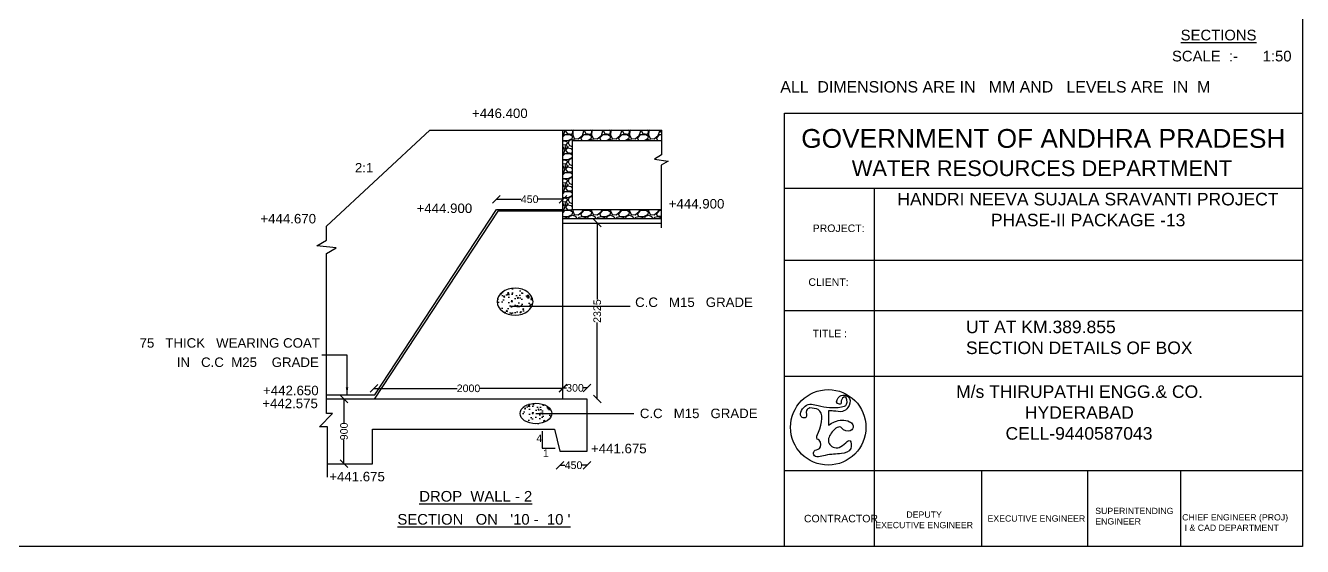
# Model space of a CAD drawing. Header units: millimetres. Extents: x 7618 to 13424, y 6237 to 10024.
# Drawn here: x 10058 to 13424, y 6237 to 7610 of the extents above; entities that cross this region are included whole.
import ezdxf

# ---------------------------------------------------------------- set-up
doc = ezdxf.new("R2010")
doc.units = ezdxf.units.MM
doc.header["$MEASUREMENT"] = 0
for name, color, linetype in [('DIMENSION', 2, 'Continuous'), ('DRAWING', 7, 'Continuous'), ('TEXT', 7, 'Continuous')]:
    doc.layers.add(name, color=color, linetype=linetype)
doc.styles.get("Standard").update_dxf_attribs({"font": 'arial.ttf', "height": 20})
doc.dimstyles.get("Standard").update_dxf_attribs({"dimtxt": 20, "dimasz": 20, "dimexe": 0.18, "dimexo": 0.0625, "dimgap": 0.09, "dimtad": 0, "dimdec": 0, "dimzin": 0, "dimdsep": 46, "dimtxsty": 'Standard', "dimblk": 'OBLIQUE', "dimcen": 0.09, "dimse1": 1, "dimse2": 1, "dimadec": 0, "dimazin": 0, "dimtfac": 1, "dimtdec": 0, "dimtofl": 0, "dimtmove": 0, "dimatfit": 3, "dimfxl": 1, "dimtolj": 1, "dimtzin": 0, "dimarcsym": 0})

# ---------------------------------------------------------------- blocks, each defined once
blk = doc.blocks.new('_Oblique')
at = {"color": 0, "linetype": 'ByBlock', "lineweight": -2}
blk.add_line((-0.5, -0.5), (0.5, 0.5), dxfattribs=at)
blk = doc.blocks.new('*D49')
at = {"layer": 'Defpoints', "color": 0}
for p in [(11474.5, 7151.9), (11299.2, 7125.1), (11474.5, 7125.1)]:
    blk.add_point(p, dxfattribs=at)
at = {"layer": 'DIMENSION', "color": 0, "lineweight": -2}
for p, q in [((11299.2, 7151.9), (11364.3, 7151.9)), ((11474.5, 7151.9), (11409.4, 7151.9))]:
    blk.add_line(p, q, dxfattribs=at)
at = {"layer": 'DIMENSION', "color": 0, "lineweight": -2, "xscale": 20, "yscale": 20, "zscale": 20, "rotation": 180}
blk.add_blockref('_Oblique', (11299.2, 7151.9), dxfattribs=at)
at = {"layer": 'DIMENSION', "color": 0, "lineweight": -2, "xscale": 20, "yscale": 20, "zscale": 20}
blk.add_blockref('_Oblique', (11474.5, 7151.9), dxfattribs=at)
at = {"layer": 'DIMENSION', "color": 0, "insert": (11386.9, 7151.9), "char_height": 20, "attachment_point": 5}
blk.add_mtext('\\A1;450', dxfattribs=at)
blk = doc.blocks.new('*D50')
at = {"layer": 'Defpoints', "color": 0}
for p in [(11474.5, 6653.7), (10976.7, 6625.5), (11474.5, 6625.5)]:
    blk.add_point(p, dxfattribs=at)
at = {"layer": 'DIMENSION', "color": 0, "lineweight": -2}
for p, q in [((10976.7, 6653.7), (11195.5, 6653.7)), ((11474.5, 6653.7), (11255.7, 6653.7))]:
    blk.add_line(p, q, dxfattribs=at)
at = {"layer": 'DIMENSION', "color": 0, "lineweight": -2, "xscale": 20, "yscale": 20, "zscale": 20, "rotation": 180}
blk.add_blockref('_Oblique', (10976.7, 6653.7), dxfattribs=at)
at = {"layer": 'DIMENSION', "color": 0, "lineweight": -2, "xscale": 20, "yscale": 20, "zscale": 20}
blk.add_blockref('_Oblique', (11474.5, 6653.7), dxfattribs=at)
at = {"layer": 'DIMENSION', "color": 0, "insert": (11225.6, 6653.7), "char_height": 20, "attachment_point": 5}
blk.add_mtext('\\A1;2000', dxfattribs=at)
blk = doc.blocks.new('*D51')
at = {"layer": 'Defpoints', "color": 0}
for p in [(11538.2, 6655), (11474.5, 6625.5), (11538.2, 6625.5)]:
    blk.add_point(p, dxfattribs=at)
at = {"layer": 'DIMENSION', "color": 0, "lineweight": -2}
for p, q in [((11474.5, 6655), (11484.2, 6655)), ((11538.2, 6655), (11528.5, 6655))]:
    blk.add_line(p, q, dxfattribs=at)
at = {"layer": 'DIMENSION', "color": 0, "lineweight": -2, "xscale": 20, "yscale": 20, "zscale": 20, "rotation": 180}
blk.add_blockref('_Oblique', (11474.5, 6655), dxfattribs=at)
at = {"layer": 'DIMENSION', "color": 0, "lineweight": -2, "xscale": 20, "yscale": 20, "zscale": 20}
blk.add_blockref('_Oblique', (11538.2, 6655), dxfattribs=at)
at = {"layer": 'DIMENSION', "color": 0, "insert": (11506.4, 6655), "char_height": 20, "attachment_point": 5}
blk.add_mtext('\\A1;300', dxfattribs=at)
blk = doc.blocks.new('*D52')
at = {"layer": 'Defpoints', "color": 0}
for p in [(11527.2, 7089.2), (11527.2, 6625.5), (11565, 6625.5)]:
    blk.add_point(p, dxfattribs=at)
at = {"layer": 'DIMENSION', "color": 0, "lineweight": -2}
for p, q in [((11565, 7089.2), (11565, 6887.5)), ((11565, 6625.5), (11565, 6827.1))]:
    blk.add_line(p, q, dxfattribs=at)
at = {"layer": 'DIMENSION', "color": 0, "lineweight": -2, "xscale": 20, "yscale": 20, "zscale": 20}
for p, rotation in [((11565, 7089.2), 90), ((11565, 6625.5), 270)]:
    blk.add_blockref('_Oblique', p, dxfattribs=dict(at, rotation=rotation))
at = {"layer": 'DIMENSION', "color": 0, "insert": (11565, 6857.3), "char_height": 20, "attachment_point": 5, "rotation": 90}
blk.add_mtext('\\A1;2325', dxfattribs=at)
blk = doc.blocks.new('*D53')
at = {"layer": 'Defpoints', "color": 0}
for p in [(11466.8, 6487.9), (11538.2, 6487.9), (11538.2, 6451.2)]:
    blk.add_point(p, dxfattribs=at)
at = {"layer": 'DIMENSION', "color": 0, "lineweight": -2}
for p, q in [((11466.8, 6451.2), (11479.9, 6451.2)), ((11538.2, 6451.2), (11525.1, 6451.2))]:
    blk.add_line(p, q, dxfattribs=at)
at = {"layer": 'DIMENSION', "color": 0, "lineweight": -2, "xscale": 20, "yscale": 20, "zscale": 20, "rotation": 180}
blk.add_blockref('_Oblique', (11466.8, 6451.2), dxfattribs=at)
at = {"layer": 'DIMENSION', "color": 0, "lineweight": -2, "xscale": 20, "yscale": 20, "zscale": 20}
blk.add_blockref('_Oblique', (11538.2, 6451.2), dxfattribs=at)
at = {"layer": 'DIMENSION', "color": 0, "insert": (11502.5, 6451.2), "char_height": 20, "attachment_point": 5}
blk.add_mtext('\\A1;450', dxfattribs=at)
blk = doc.blocks.new('*D54')
at = {"layer": 'Defpoints', "color": 0}
for p in [(10897.3, 6625.5), (10897.3, 6455.3), (10897.3, 6455.3)]:
    blk.add_point(p, dxfattribs=at)
at = {"layer": 'DIMENSION', "color": 0, "lineweight": -2}
for p, q in [((10897.3, 6625.5), (10897.3, 6562.6)), ((10897.3, 6455.3), (10897.3, 6518.3))]:
    blk.add_line(p, q, dxfattribs=at)
at = {"layer": 'DIMENSION', "color": 0, "lineweight": -2, "xscale": 20, "yscale": 20, "zscale": 20}
for p, rotation in [((10897.3, 6625.5), 90), ((10897.3, 6455.3), 270)]:
    blk.add_blockref('_Oblique', p, dxfattribs=dict(at, rotation=rotation))
at = {"layer": 'DIMENSION', "color": 0, "insert": (10897.3, 6540.4), "char_height": 20, "attachment_point": 5, "rotation": 90}
blk.add_mtext('\\A1;900', dxfattribs=at)

msp = doc.modelspace()

# ---------------------------------------------------------------- hatches: boundary and pattern name
at = {"layer": 'DIMENSION'}
h = msp.add_hatch(dxfattribs=at)
h.set_pattern_fill('GRAVEL', color=0, scale=50, style=0)
h.set_pattern_definition([(228.0128, (36, 50), (-399.9999116, -450.0000671), [6.7268, -665.9544]), (184.9697, (31.5, 45), (600.00005258, 49.99956535), [11.5434, -1142.79625]), (132.5104, (20, 44), (499.9995359, -550.0004337), [8.1394, -805.8016]), (267.2737, (0.5, 31.5), (49.9998009, 1000.00001475), [10.5119, -1040.6779]), (292.8337, (0, 21), (-250.00049527, 599.9998206), [10.30775, -1020.46865]), (357.2737, (4, 11.5), (-1000.00001475, 49.9998009), [10.5119, -1040.6779]), (37.6942, (14.5, 11), (-650.00036728, -499.99952026), [13.90145, -1376.24245]), (72.2553, (25.5, 19.5), (350.00053814, 1099.99981156), [13.1244, -1299.31605]), (121.4296, (29.5, 32), (-400.0004117, 649.99975182), [10.5475, -1044.20365]), (175.2364, (24, 41), (550.0000473, -49.9995766), [12.0416, -590.03815]), (222.3974, (12, 42), (-600.00036755, -549.9996041), [15.5724, -1541.66875]), (138.8141, (50, 31), (-350.0001473, 299.9998657), [5.31505, -526.1922]), (171.4692, (46, 34.5), (649.99991424, -100.0003955), [10.11185, -1001.07555]), (225, (36, 36), (-6e-15, -50.00002), [7.07105, -63.6396]), (203.1986, (32.5, 42), (249.9999865, 100.0000663), [3.8079, -376.98075]), (291.8014, (29, 40.5), (-49.9999955, 150.0000137), [5.38515, -263.8731]), (30.9638, (31, 35.5), (149.999901, 100.000124), [8.74645, -282.80115]), (161.5651, (38.5, 40), (100.000022, -49.99992), [6.32455, -151.78935]), (16.3895, (0, 40.5), (500.0001099, 149.9996355), [8.86, -877.14225]), (70.3462, (8.5, 43), (-199.9997624, -550.0001068), [7.43305, -735.8704]), (293.1986, (38.5, 50), (-100.0000663, 249.9999865), [7.61575, -373.1729]), (343.6105, (41.5, 43), (-500.0001099, 149.9996355), [8.86, -877.14225]), (339.444, (0, 9.5), (-250.0000922, 99.9997998), [8.544, -418.6562]), (294.7751, (8, 6.5), (-249.9996095, 550.0001711), [7.1589, -708.73215]), (66.8014, (39, 0), (100.0000663, 249.9999865), [7.61575, -373.1729]), (17.354, (42, 7), (-650.00010095, -199.9997251), [8.38155, -829.7712]), (69.444, (14.5, 0), (-99.9997998, -250.0000922), [4.272, -422.9282]), (101.3099, (36, 0), (-49.9998816, 200.0000376), [2.5495, -252.40145]), (165.9638, (35.5, 2.5), (150.000027, -49.999903), [10.30775, -195.8475]), (186.009, (25.5, 5), (499.99998755, 49.99996587), [9.5525, -945.69615]), (303.6901, (31, 31), (-50.000067, 99.999978), [7.2111, -173.06645]), (353.1572, (35, 25), (849.99996827, -100.0003999), [12.5897, -1246.37815]), (60.9454, (47.5, 23.5), (-200.0000014, -350.0000192), [5.1478, -509.6337]), (90, (50, 28), (-50, 50), [3, -47]), (120.2564, (24.5, 6.5), (199.9997443, -350.0001228), [6.9462, -687.676]), (48.0128, (21, 12.5), (399.9999116, 450.0000671), [13.4536, -659.2276]), (0, (30, 22.5), (50, 50), [13, -37]), (325.3048, (43, 22.5), (-499.99971295, 350.0004305), [7.9057, -782.6637]), (254.0546, (49.5, 18), (-49.9999945, -200.0000063), [7.2801, -356.7254]), (207.646, (47.5, 11), (-949.99979036, -500.00038566), [11.85325, -1173.4737]), (175.4261, (37, 5.5), (-650.00002792, 49.99974006), [12.53995, -1241.4537])])
h.paths.add_polyline_path([(11734.5, 7334.3), (11474.5, 7334.3), (11474.5, 7125.1), (11474.5, 7100.5), (11733.7, 7100.5), (11733.7, 7124.6), (11499.1, 7124.6), (11499.1, 7306.3), (11734.5, 7306.3)])
at = {"layer": 'DRAWING'}
h = msp.add_hatch(dxfattribs=at)
h.set_pattern_fill('AR-CONC', color=0, scale=5, style=0)
h.set_pattern_definition([(50, (3162.368, -2641.738), (35.86301, -3.13761), [3.75, -41.25]), (355, (3162.368, -2641.74), (-6.93757, 37.60961), [3, -33]), (100.4514, (3165.356, -2642), (28.92547, 34.47198), [3.18701, -35.05711]), (46.1842, (3162.37, -2631.74), (53.36205, -8.27595), [5.625, -61.875]), (96.6356, (3166.815, -2632.43), (46.73314, 48.7059), [4.78051, -52.58565]), (351.1842, (3162.37, -2631.74), (46.7331, 48.70593), [4.5, -49.5]), (21, (3167.368, -2634.238), (29.84535, -20.130945), [3.75, -41.25]), (326, (3167.368, -2634.24), (12.16577, 36.2575), [3, -33]), (71.4514, (3169.855, -2635.916), (42.01113, 16.126525), [3.18701, -35.05711]), (37.5, (3162.368, -2641.738), (0.607993, 16.644693), [0, -32.6, 0, -33.5, 0, -33.125]), (7.5, (3162.368, -2641.738), (13.153477, 19.720586), [0, -19.1, 0, -31.85, 0, -12.625]), (327.5, (3151.218, -2641.738), (26.691122, -1.127744), [0, -12.5, 0, -39, 0, -51.75]), (317.5, (3146.218, -2641.738), (29.15931, 5.00525), [0, -16.25, 0, -25.9, 0, -36.75])])
edge = h.paths.add_edge_path()
edge.add_ellipse((11348.3, 6882.1), major_axis=(47.4, 0), ratio=0.748288, start_angle=0, end_angle=360, ccw=False)
h = msp.add_hatch(dxfattribs=at)
h.set_pattern_fill('AR-CONC', color=0, scale=5, style=0)
h.set_pattern_definition([(50, (3217.21, -2936.24), (35.86301, -3.13761), [3.75, -41.25]), (355, (3217.21, -2936.24), (-6.93757, 37.60961), [3, -33]), (100.4514, (3220.2, -2936.5), (28.92547, 34.47198), [3.18701, -35.05711]), (46.1842, (3217.21, -2926.24), (53.36205, -8.27595), [5.625, -61.875]), (96.6356, (3221.66, -2926.93), (46.73314, 48.7059), [4.78051, -52.58565]), (351.1842, (3217.21, -2926.24), (46.7331, 48.70593), [4.5, -49.5]), (21, (3222.21, -2928.74), (29.84535, -20.130945), [3.75, -41.25]), (326, (3222.21, -2928.74), (12.16577, 36.2575), [3, -33]), (71.4514, (3224.7, -2930.417), (42.01113, 16.126525), [3.18701, -35.05711]), (37.5, (3217.211, -2936.24), (0.607993, 16.644693), [0, -32.6, 0, -33.5, 0, -33.125]), (7.5, (3217.211, -2936.24), (13.153477, 19.720586), [0, -19.1, 0, -31.85, 0, -12.625]), (327.5, (3206.061, -2936.24), (26.691122, -1.127744), [0, -12.5, 0, -39, 0, -51.75]), (317.5, (3201.061, -2936.24), (29.15931, 5.00525), [0, -16.25, 0, -25.9, 0, -36.75])])
edge = h.paths.add_edge_path()
edge.add_ellipse((11403.2, 6587.6), major_axis=(41.8, 0), ratio=0.647378, start_angle=0, end_angle=360)

# ---------------------------------------------------------------- linework, layer by layer
at = {"layer": 'DIMENSION', "color": 0}
msp.add_lwpolyline([(13424.4, 6237.3), (7618, 6237.3), (7618, 10024.2), (13424.4, 10024.2)], close=True, dxfattribs=at)
msp.add_lwpolyline([(11419.7, 6541.1), (11419.7, 6496.6), (11454.4, 6496.6)], dxfattribs=at)
at = {"layer": 'DRAWING', "color": 0}
for points in [[(10854.2, 6419.8), (10854.2, 6552.8), (10832.9, 6552.8), (10867.4, 6587.9), (10851.1, 6587.9), (10851.1, 7008.8), (10876.7, 7024.3), (10825.4, 7028.9), (10851.5, 7043.9), (10851.5, 7081.1), (11123.2, 7334.3), (11734.5, 7334.3), (11734.5, 7269.4), (11716.1, 7258), (11752.4, 7252.5), (11733.7, 7242.2), (11733.7, 7076.3)], [(10851.1, 6636.8), (10978.5, 6636.8), (11299.2, 7125.1), (11474.5, 7125.1), (11474.5, 7334.3)], [(11734.5, 7306.3), (11499.1, 7306.3), (11499.1, 7124.6), (11733.7, 7124.6)], [(11474.5, 7120.6), (11303.1, 7120.6), (10976.7, 6625.5)], [(11474.5, 7089.2), (11474.5, 7125.1)], [(10854.2, 6455.3), (10972.6, 6455.3), (10972.6, 6546.6), (11452.4, 6546.6), (11466.8, 6487.9), (11538.2, 6487.9), (11538.2, 6625.5), (11474.5, 6625.5), (11474.5, 7089.2), (11733.7, 7089.2)], [(11733.7, 7100.5), (11474.5, 7100.5)], [(11474.5, 6625.5), (10851.1, 6625.5)]]:
    msp.add_lwpolyline(points, dxfattribs=at)
at = {"layer": 'DRAWING', "color": 0, "extrusion": (0, 0, -1)}
msp.add_ellipse((11348.3, 6882.1), major_axis=(47.4, 0), ratio=0.748288, start_param=-3.141592653589793, end_param=3.141592653589793, dxfattribs=at)
at = {"layer": 'DRAWING', "color": 0}
msp.add_ellipse((11403.2, 6587.6), major_axis=(41.8, 0), ratio=0.647378, dxfattribs=at)
at = {"layer": 'TEXT', "color": 0}
msp.add_lwpolyline([(12058.4, 7379.2), (13424.4, 7379.2), (13424.4, 6237.3), (12058.4, 6237.3)], close=True, dxfattribs=at)
for points in [[(12058.4, 7180.9), (13424.4, 7180.9)], [(12294.9, 7180.9), (12294.9, 6237.3)], [(12058.4, 6991.6), (13424.4, 6991.6)], [(12058.4, 6859.3), (13424.4, 6859.3)], [(12058.4, 6686.3), (13424.4, 6686.3)], [(12175.1, 6594.3), (12175.1, 6557.1)], [(12058.4, 6437.4), (13424.4, 6437.4)], [(12577.8, 6437.4), (12577.8, 6237.3)], [(12858.7, 6237.3), (12858.7, 6437.4)], [(13103, 6437.4), (13103, 6237.3)]]:
    msp.add_lwpolyline(points, dxfattribs=at)
msp.add_circle((12174.1, 6551.1), 99.4, dxfattribs=at)
for points in [[(12125.1, 6602.2), (12116.8, 6595.7), (12115.2, 6576.8), (12105.1, 6577.3), (12112.9, 6606.9), (12147.1, 6608.2), (12208.7, 6604.8), (12222.4, 6611.8), (12217.8, 6631), (12208.4, 6620.9), (12207.4, 6613.4), (12198.6, 6613.9), (12205, 6633.1), (12219.4, 6635.5), (12230, 6627.2), (12225.8, 6603), (12211.6, 6593.1), (12187.7, 6594), (12175.1, 6594.3)], [(12175.1, 6557.1), (12190.7, 6565.8), (12230.2, 6565.8), (12238.7, 6558), (12236.6, 6544.5), (12214.6, 6544.5), (12207, 6551.1), (12182, 6535.9), (12176.2, 6508.8), (12203.1, 6498.3), (12231.6, 6515.9), (12233.2, 6495.1), (12209.1, 6482.2), (12165.9, 6477.2), (12136.3, 6478.8), (12136.8, 6488.7), (12150.8, 6495.1), (12150.1, 6517.1), (12145.3, 6520.1), (12148, 6538), (12147.6, 6598), (12125.1, 6602.2)]]:
    msp.add_spline(points, degree=3, dxfattribs=at)

# ---------------------------------------------------------------- texts
at = {"layer": 'DIMENSION', "color": 0}
for s, p in [('4', (11404.6, 6512.1)), ('1', (11421.7, 6472.9))]:
    msp.add_text(s, height=20, dxfattribs=at).set_placement(p)
at = {"layer": 'TEXT', "color": 0}
for s, height, p in [('%%USECTIONS', 28, (13103.3, 7570.5)), ('SCALE  :-      1:50', 28, (13080.4, 7515.1)), ('ALL  DIMENSIONS ARE IN   MM AND   LEVELS ARE  IN  M', 30, (12047.7, 7433.2)), ('+446.400', 25, (11235, 7365.9)), ('2:1', 25, (10926, 7222.5)), ('+444.900', 25, (11088.7, 7115.7)), ('+444.900', 25, (11753.6, 7127.6)), ('+444.670', 25, (10677, 7088.3)), ('C.C   M15   GRADE', 25, (11664.9, 6868.1)), ('75   THICK   WEARING COAT', 25, (10358.3, 6760.9)), ('IN   C.C  M25    GRADE', 25, (10456.4, 6710.1)), ('+442.650', 25, (10683.9, 6635.6)), ('+442.575', 25, (10681.8, 6601.5)), ('C.C   M15   GRADE', 25, (11677.3, 6575.3)), ('+441.675', 25, (11548.6, 6482.7)), ('+441.675', 25, (10858.4, 6408.8)), ('%%UDROP  WALL - 2', 28, (11095.8, 6355.4)), ("%%USECTION   ON   '10 -  10 '", 28, (11038.1, 6294.7))]:
    msp.add_text(s, height=height, dxfattribs=at).set_placement(p)
at = {"layer": 'TEXT', "color": 0, "attachment_point": 1}
for s, insert, char_height, width in [('\\pi26.729;{\\H1.5x;GOVERNMENT OF ANDHRA PRADESH}  \\P\\pi159.88;{\\H1.25x;WATER RESOURCES DEPARTMENT }', (12076.2, 7337), 33.028, 1320.877), ('\\pi2.3093;HANDRI NEEVA SUJALA SRAVANTI PROJECT \\P\\pi248.93;PHASE-II PACKAGE -13', (12354, 7168.8), 33.028, 1005.041), ('PROJECT:', (12133, 7085.4), 19.82, 203.296), ('CLIENT:', (12121.8, 6943.6), 19.82, 203.296), ('TITLE :', (12132.9, 6808.2), 19.82, 203.296), ('UT AT KM.389.855\\PSECTION DETAILS OF BOX ', (12537.2, 6832.2), 33.028, 807.547), ('\\pi3.7174;M/s THIRUPATHI ENGG.& CO. \\P\\pi185.06;HYDERABAD   \\P\\pi134.06;CELL-9440587043', (12507.5, 6661.7), 33.028, 651.125), ('SUPERINTENDING \\PENGINEER ', (12878, 6339.1), 16.514, 205.093), ('CONTRACTOR ', (12110, 6320.6), 19.817, 203.296), ('\\pi147.35;DEPUTY \\P\\pi65.381;EXECUTIVE ENGINEER ', (12232.7, 6329.4), 16.514, 386.313), ('EXECUTIVE ENGINEER', (12594, 6319.2), 16.514, 257.542), ('CHIEF ENGINEER (PROJ)\\P I & CAD DEPARTMENT ', (13107.2, 6322.3), 16.514, 278.754)]:
    msp.add_mtext(s, dxfattribs=dict(at, insert=insert, char_height=char_height, width=width))

# ---------------------------------------------------------------- dimensions: what is measured, and where the dimension line sits
at = {"layer": 'DIMENSION', "color": 0}
for base, p1, p2, text, picture, middle in [((11474.5, 7151.9), (11299.2, 7125.1), (11474.5, 7125.1), '450', '*D49', (11386.9, 7151.9)), ((11474.5, 6653.7), (10976.7, 6625.5), (11474.5, 6625.5), '2000', '*D50', (11225.6, 6653.7)), ((11538.2, 6655), (11474.5, 6625.5), (11538.2, 6625.5), '300', '*D51', (11506.4, 6655)), ((11538.2, 6451.2), (11466.8, 6487.9), (11538.2, 6487.9), '450', '*D53', (11502.5, 6451.2))]:
    dim = msp.add_linear_dim(base=base, p1=p1, p2=p2, text=text, dimstyle='Standard', dxfattribs=at)
    dim.commit()
    dim.dimension.update_dxf_attribs({"geometry": picture, "text_midpoint": middle})
for base, p1, p2, text, picture, middle in [((11565, 6625.5), (11527.2, 7089.2), (11527.2, 6625.5), '2325', '*D52', (11565, 6857.3)), ((10897.3, 6455.3), (10897.3, 6625.5), (10897.3, 6455.3), '900', '*D54', (10897.3, 6540.4))]:
    dim = msp.add_linear_dim(base=base, p1=p1, p2=p2, angle=90, text=text, dimstyle='Standard', dxfattribs=at)
    dim.commit()
    dim.dimension.update_dxf_attribs({"geometry": picture, "text_midpoint": middle})

# ---------------------------------------------------------------- leaders
for points in [[(11336.6, 6870.3), (11651.8, 6870.3)], [(10905.3, 6636.8), (10905.3, 6741.6), (10839, 6741.6)], [(11403.2, 6587.6), (11661.7, 6587.6)]]:
    msp.add_leader(points, dimstyle='Standard', override={"dimgap": 0.09, "dimtad": 0}, dxfattribs=at)

doc.saveas('drawing.dxf')
